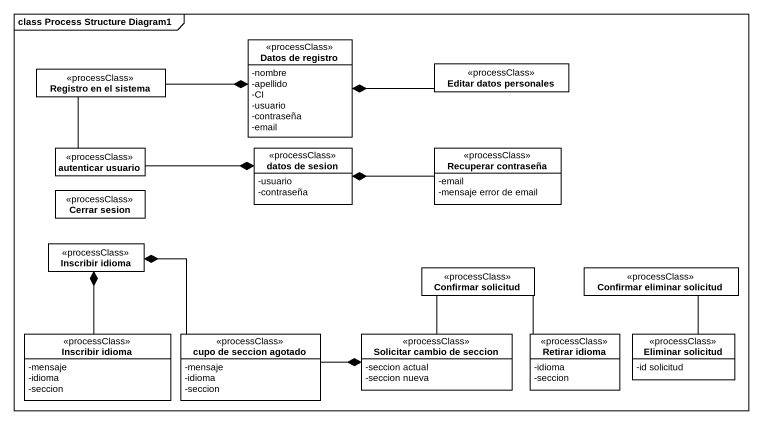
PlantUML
@startuml
mainframe class Process Structure Diagram1
hide circle
hide empty members
skinparam classAttributeIconSize 0
class "Datos de registro" as Datos_de_registro <<processClass>> {
  -nombre
  -apellido
  -CI
  -usuario
  -contraseña
  -email
}
class "Registro en el sistema" as Registro_en_el_sistema <<processClass>>
class "Editar datos personales" as Editar_datos_personales <<processClass>>
class "autenticar usuario" as autenticar_usuario <<processClass>>
class "datos de sesion" as datos_de_sesion <<processClass>> {
  -usuario
  -contraseña
}
class "Recuperar contraseña" as Recuperar_contraseña <<processClass>> {
  -email
  -mensaje error de email
}
class "Cerrar sesion" as Cerrar_sesion <<processClass>>
class "Inscribir idioma" as Inscribir_idioma <<processClass>>
class "Confirmar solicitud" as Confirmar_solicitud <<processClass>>
class "Confirmar eliminar solicitud" as Confirmar_eliminar_solicitud <<processClass>>
class "Inscribir idioma" as Inscribir_idioma_2 <<processClass>> {
  -mensaje
  -idioma
  -seccion
}
class "cupo de seccion agotado" as cupo_de_seccion_agotado <<processClass>> {
  -mensaje
  -idioma
  -seccion
}
class "Solicitar cambio de seccion" as Solicitar_cambio_de_seccion <<processClass>> {
  -seccion actual
  -seccion nueva
}
class "Retirar idioma" as Retirar_idioma <<processClass>> {
  -idioma
  -seccion
}
class "Eliminar solicitud" as Eliminar_solicitud <<processClass>> {
  -id solicitud
}
Datos_de_registro *-left- Registro_en_el_sistema
Datos_de_registro *-right- Editar_datos_personales
Registro_en_el_sistema -- autenticar_usuario
datos_de_sesion *-left- autenticar_usuario
datos_de_sesion *-right- Recuperar_contraseña
Inscribir_idioma *-- Inscribir_idioma_2
Inscribir_idioma *-- cupo_de_seccion_agotado
Confirmar_eliminar_solicitud -- Eliminar_solicitud
Solicitar_cambio_de_seccion -up- Confirmar_solicitud
Solicitar_cambio_de_seccion *-left- cupo_de_seccion_agotado
Retirar_idioma -up- Confirmar_solicitud
@enduml
